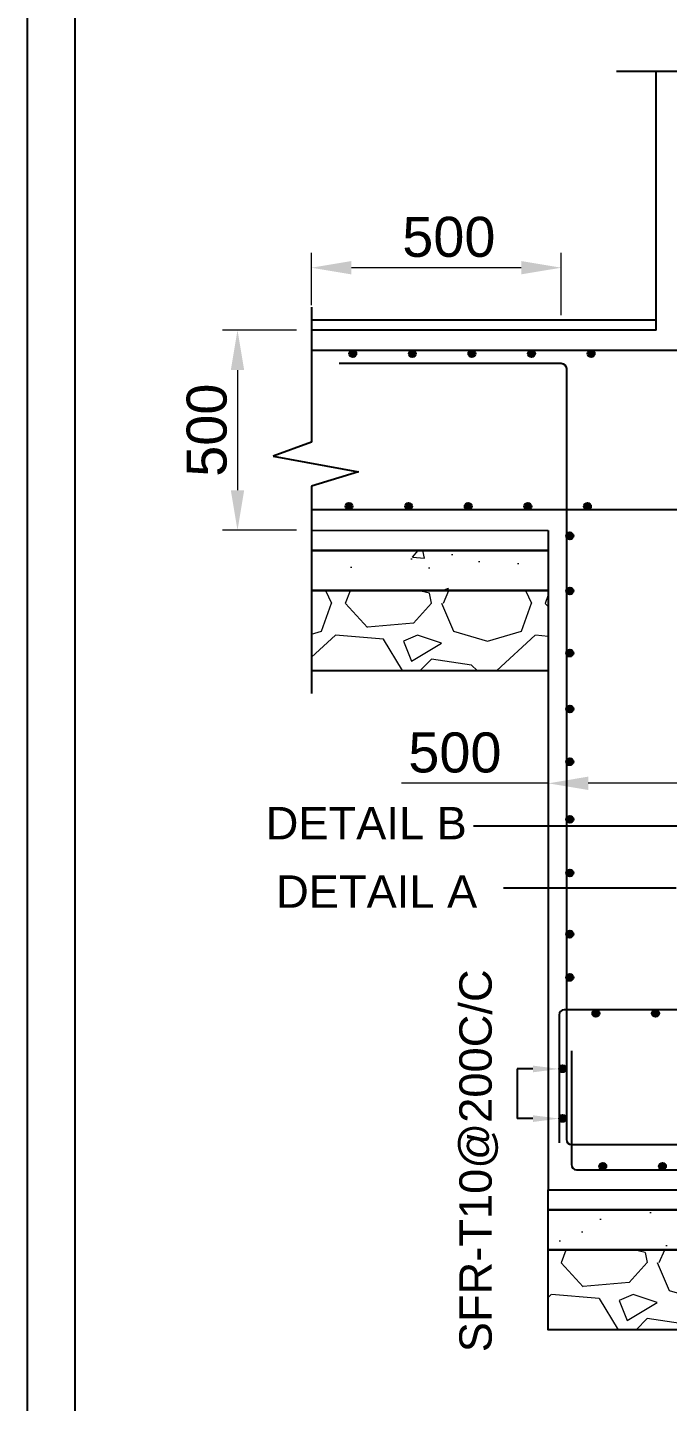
# Model space of a CAD drawing. Header units: millimetres. Extents: x 660818 to 959388, y -495289 to 50450.
# Drawn here: x 737266 to 740468, y -171530 to -164657 of the extents above; entities that cross this region are included whole.
import ezdxf
from ezdxf.enums import TextEntityAlignment as Align

# ---------------------------------------------------------------- set-up
doc = ezdxf.new("R2010")
doc.units = ezdxf.units.MM
doc.header["$LTSCALE"] = 0.01
doc.header["$MEASUREMENT"] = 0
doc.header["$PDMODE"] = 35
for name, color, linetype in [('1', 7, 'Continuous'), ('Concrete Line', 2, 'Continuous'), ('Dimension', 31, 'Continuous'), ('Reinforcement', 130, 'Continuous')]:
    doc.layers.add(name, color=color, linetype=linetype)
doc.layers.add('dim', color=11, linetype='Continuous', lineweight=0)
doc.layers.add('elevation', color=123, linetype='Continuous', lineweight=15)
doc.styles.add('SC-BBS2', font='SansSerif')
doc.styles.add('SC-FTG2', font='SansSerif')
doc.dimstyles.new('SCDim', dxfattribs={"dimtxt": 200, "dimasz": 200, "dimexe": 75, "dimexo": 75, "dimgap": 50, "dimtad": 1, "dimtoh": 1, "dimdec": 0, "dimzin": 0, "dimdsep": 46, "dimtxsty": 'SC-BBS2', "dimcen": 0.09, "dimclrd": 5, "dimclre": 5, "dimclrt": 5, "dimadec": 0, "dimazin": 0, "dimtfac": 1, "dimtdec": 0, "dimtix": 1, "dimtofl": 0, "dimtmove": 0, "dimatfit": 3, "dimfxl": 1, "dimtolj": 1, "dimtzin": 0, "dimlwd": 0, "dimlwe": 0, "dimarcsym": 0})

# ---------------------------------------------------------------- blocks, each defined once
blk = doc.blocks.new('*D1010')
at = {"layer": 'Defpoints', "color": 0, "transparency": 16777216}
for p in [(738686.7, -165858.8), (738686.7, -166120.8), (739936.5, -166170.8)]:
    blk.add_point(p, dxfattribs=at)
at = {"layer": 'Dimension', "color": 5, "lineweight": 0, "transparency": 16777216}
for p, q in [((738686.7, -166045.8), (738686.7, -165783.8)), ((739936.5, -166095.8), (739936.5, -165783.8)), ((739736.5, -165858.8), (738886.7, -165858.8))]:
    blk.add_line(p, q, dxfattribs=at)
at = {"layer": 'Dimension', "color": 5, "transparency": 16777216}
for points in [[(738886.7, -165825.5), (738886.7, -165892.1), (738686.7, -165858.8)], [(739736.5, -165825.5), (739736.5, -165892.1), (739936.5, -165858.8)]]:
    blk.add_solid(points, dxfattribs=at)
at = {"layer": 'Dimension', "color": 5, "lineweight": 25, "transparency": 16777216, "insert": (739374.3, -165705.8), "char_height": 200, "attachment_point": 5, "style": 'SC-BBS2'}
blk.add_mtext('\\A1;500', dxfattribs=at)
blk = doc.blocks.new('*D1020')
at = {"layer": '1', "color": 5, "lineweight": 0, "ltscale": 200, "transparency": 16777216}
for p, q in [((739871.9, -168136.8), (739871.9, -168512.6)), ((740871.9, -168136.8), (740871.9, -168512.6)), ((739871.9, -168437.6), (739137.3, -168437.6)), ((740671.9, -168437.6), (740071.9, -168437.6))]:
    blk.add_line(p, q, dxfattribs=at)
at = {"layer": '1', "color": 5, "ltscale": 200, "transparency": 16777216}
for points in [[(740071.9, -168404.2), (740071.9, -168470.9), (739871.9, -168437.6)], [(740671.9, -168404.2), (740671.9, -168470.9), (740871.9, -168437.6)]]:
    blk.add_solid(points, dxfattribs=at)
at = {"layer": 'Defpoints', "color": 0, "ltscale": 200, "transparency": 16777216}
for p in [(739871.9, -168061.8), (740871.9, -168061.8), (739871.9, -168437.6)]:
    blk.add_point(p, dxfattribs=at)
at = {"layer": '1', "color": 5, "ltscale": 200, "transparency": 16777216, "insert": (739404.6, -168284.6), "char_height": 200, "attachment_point": 5, "style": 'SC-BBS2'}
blk.add_mtext('\\A1;500', dxfattribs=at)
blk = doc.blocks.new('*D1013')
at = {"layer": '1', "color": 5, "lineweight": 0, "ltscale": 200, "transparency": 16777216}
for p, q in [((738611.7, -166170.8), (738242, -166170.8)), ((738317, -166370.8), (738317, -166972.2)), ((738611.7, -167172.2), (738242, -167172.2))]:
    blk.add_line(p, q, dxfattribs=at)
at = {"layer": '1', "color": 5, "ltscale": 200, "transparency": 16777216}
for points in [[(738283.7, -166370.8), (738350.4, -166370.8), (738317, -166170.8)], [(738283.7, -166972.2), (738350.4, -166972.2), (738317, -167172.2)]]:
    blk.add_solid(points, dxfattribs=at)
at = {"layer": 'Defpoints', "color": 0, "ltscale": 200, "transparency": 16777216}
for p in [(738686.7, -166170.8), (738317, -167172.2), (738686.7, -167172.2)]:
    blk.add_point(p, dxfattribs=at)
at = {"layer": '1', "color": 5, "ltscale": 200, "transparency": 16777216, "insert": (738164, -166671.5), "char_height": 200, "attachment_point": 5, "rotation": 90, "style": 'SC-BBS2'}
blk.add_mtext('\\A1;500', dxfattribs=at)

msp = doc.modelspace()

# ---------------------------------------------------------------- hatches: boundary and pattern name
at = {"layer": '1', "ltscale": 200}
h = msp.add_hatch(color=256, dxfattribs=at)
h.dxf.hatch_style = 1
edge = h.paths.add_edge_path()
edge.add_arc((738893.557, -166288.132), 17.69, 180, 540, ccw=False)
h = msp.add_hatch(color=256, dxfattribs=at)
h.dxf.hatch_style = 1
edge = h.paths.add_edge_path()
edge.add_arc((739191.621, -166288.132), 17.69, 180, 540, ccw=False)
h = msp.add_hatch(color=256, dxfattribs=at)
h.dxf.hatch_style = 1
edge = h.paths.add_edge_path()
edge.add_arc((739489.685, -166288.132), 17.69, 180, 540, ccw=False)
h = msp.add_hatch(color=256, dxfattribs=at)
h.dxf.hatch_style = 1
edge = h.paths.add_edge_path()
edge.add_arc((739787.748, -166288.132), 17.69, 180, 540, ccw=False)
h = msp.add_hatch(color=256, dxfattribs=at)
h.dxf.hatch_style = 1
edge = h.paths.add_edge_path()
edge.add_arc((740085.812, -166288.132), 17.69, 180, 540, ccw=False)
h = msp.add_hatch(color=256, dxfattribs=at)
h.dxf.hatch_style = 1
edge = h.paths.add_edge_path()
edge.add_arc((738874.655, -167052.903), 17.69, 180, 540, ccw=False)
h = msp.add_hatch(color=256, dxfattribs=at)
h.dxf.hatch_style = 1
edge = h.paths.add_edge_path()
edge.add_arc((739172.997, -167052.903), 17.69, 180, 540, ccw=False)
h = msp.add_hatch(color=256, dxfattribs=at)
h.dxf.hatch_style = 1
edge = h.paths.add_edge_path()
edge.add_arc((739471.339, -167052.903), 17.69, 180, 540, ccw=False)
h = msp.add_hatch(color=256, dxfattribs=at)
h.dxf.hatch_style = 1
edge = h.paths.add_edge_path()
edge.add_arc((739769.403, -167052.903), 17.69, 180, 540, ccw=False)
h = msp.add_hatch(color=256, dxfattribs=at)
h.dxf.hatch_style = 1
edge = h.paths.add_edge_path()
edge.add_arc((740067.466, -167052.903), 17.69, 180, 540, ccw=False)
h = msp.add_hatch(color=256, dxfattribs=at)
h.dxf.hatch_style = 1
edge = h.paths.add_edge_path()
edge.add_arc((739979.416, -167199.81), 17.69, 180, 540, ccw=False)
h = msp.add_hatch(color=256, dxfattribs=at)
h.dxf.hatch_style = 1
edge = h.paths.add_edge_path()
edge.add_arc((739979.416, -167475.459), 17.69, 180, 540, ccw=False)
h = msp.add_hatch(color=256, dxfattribs=at)
h.dxf.hatch_style = 1
edge = h.paths.add_edge_path()
edge.add_arc((739979.416, -167786.359), 17.69, 180, 540, ccw=False)
h = msp.add_hatch(color=256, dxfattribs=at)
h.dxf.hatch_style = 1
edge = h.paths.add_edge_path()
edge.add_arc((739979.416, -168066.107), 17.69, 180, 540, ccw=False)
h = msp.add_hatch(color=256, dxfattribs=at)
h.dxf.hatch_style = 1
edge = h.paths.add_edge_path()
edge.add_arc((739979.416, -168329.869), 17.69, 180, 540, ccw=False)
h = msp.add_hatch(color=256, dxfattribs=at)
h.dxf.hatch_style = 1
edge = h.paths.add_edge_path()
edge.add_arc((739979.416, -168617.609), 17.69, 180, 540, ccw=False)
h = msp.add_hatch(color=256, dxfattribs=at)
h.dxf.hatch_style = 1
edge = h.paths.add_edge_path()
edge.add_arc((739979.416, -168885.866), 17.69, 180, 540, ccw=False)
h = msp.add_hatch(color=256, dxfattribs=at)
h.dxf.hatch_style = 1
edge = h.paths.add_edge_path()
edge.add_arc((739979.416, -169192.061), 17.69, 180, 540, ccw=False)
h = msp.add_hatch(color=256, dxfattribs=at)
h.dxf.hatch_style = 1
edge = h.paths.add_edge_path()
edge.add_arc((739979.416, -169408.465), 17.69, 180, 540, ccw=False)
h = msp.add_hatch(color=256, dxfattribs=at)
h.dxf.hatch_style = 1
edge = h.paths.add_edge_path()
edge.add_arc((740109.976, -169588.132), 17.69, 0, 360)
h = msp.add_hatch(color=256, dxfattribs=at)
h.dxf.hatch_style = 1
edge = h.paths.add_edge_path()
edge.add_arc((740408.04, -169588.132), 17.69, 0, 360)
h = msp.add_hatch(color=256, dxfattribs=at)
h.dxf.hatch_style = 1
edge = h.paths.add_edge_path()
edge.add_arc((739943.626, -169865.406), 17.69, 0, 360)
h = msp.add_hatch(color=256, dxfattribs=at)
h.dxf.hatch_style = 1
edge = h.paths.add_edge_path()
edge.add_arc((739943.626, -170113.804), 17.69, 0, 360)
h = msp.add_hatch(color=256, dxfattribs=at)
h.dxf.hatch_style = 1
edge = h.paths.add_edge_path()
edge.add_arc((740144.424, -170352.903), 17.69, 0, 360)
h = msp.add_hatch(color=256, dxfattribs=at)
h.dxf.hatch_style = 1
edge = h.paths.add_edge_path()
edge.add_arc((740442.766, -170352.903), 17.69, 0, 360)
at = {"layer": 'elevation', "ltscale": 200, "true_color": 0x9f9f9f}
h = msp.add_hatch(dxfattribs=at)
h.set_pattern_fill('AR-CONC', color=253, scale=100)
h.set_pattern_definition([(50, (-1520439.44, 192456.37), (717.26018, -62.75213), [75, -825]), (355, (-1520439.44, 192456.4), (-138.75133, 752.19213), [60, -660]), (100.451444, (-1520379.7, 192451.14), (578.50885, 689.44), [63.7402, -701.14211]), (46.1842, (-1520439.4, 192656.4), (1067.24133, -165.51928), [112.5, -1237.5]), (96.635635, (-1520350.5, 192642.6), (934.66195, 974.1186), [95.61034, -1051.71376]), (351.184164, (-1520439.4, 192656.4), (934.66195, 974.1186), [90, -990]), (21, (-1520339.44, 192606.37), (596.90705, -402.61889), [75, -825]), (326, (-1520339.44, 192606.4), (243.31533, 725.15005), [60, -660]), (71.451445, (-1520289.7, 192572.8), (840.22238, 322.53115), [63.7402, -701.14211]), (37.5, (-1520439.44, 192456.37), (12.159855, 332.893854), [0, -652, 0, -670, 0, -662.5]), (7.5, (-1520439.44, 192456.37), (263.06954, 394.41171), [0, -382, 0, -637, 0, -252.5]), (327.5, (-1520662.44, 192456.37), (533.822436, -22.554872), [0, -250, 0, -780, 0, -1035]), (317.5, (-1520762.44, 192456.37), (583.18617, 100.10498), [0, -325, 0, -518, 0, -735])])
h.paths.add_polyline_path([(738686.694, -167272.821), (738686.694, -167472.821), (739871.894, -167472.821), (739871.894, -167272.821)])
h = msp.add_hatch(dxfattribs=at)
h.set_pattern_fill('GRAVEL', color=253, scale=1000)
h.set_pattern_definition([(228.0127875, (-1519719.44, 193456.365), (-8000, -9000), [134.536, -13319.08805]), (184.9697407, (-1519809.442, 193356.365), (12000, 1000), [230.868, -22855.92476]), (132.510447, (-1520039.44, 193336.365), (10000, -11000), [162.788, -16116.0326]), (267.273689, (-1520429.442, 193086.365), (1000, 20000), [210.238, -20813.55804]), (292.8336542, (-1520439.442, 192876.365), (-5000, 12000), [206.155, -20409.37313]), (357.273689, (-1520359.442, 192686.365), (-20000, 1000), [210.238, -20813.55804]), (37.6942405, (-1520149.442, 192676.365), (-13000, -10000), [278.029, -27524.84855]), (72.2553284, (-1519929.442, 192846.365), (7000, 22000), [262.488, -25986.3215]), (121.4295656, (-1519849.442, 193096.365), (-8000, 13000), [210.95, -20884.0731]), (175.2363583, (-1519959.44, 193276.365), (11000, -1000), [240.832, -11800.7626]), (222.3974378, (-1520199.442, 193296.365), (-12000, -11000), [311.448, -30833.375]), (138.814075, (-1519439.44, 193076.365), (-7000, 6000), [106.301, -10523.8448]), (171.4692344, (-1519519.44, 193146.365), (13000, -2000), [202.237, -20021.5114]), (225, (-1519719.44, 193176.4), (-1e-13, -1000), [141.421, -1272.79256]), (203.1985905, (-1519789.44, 193296.37), (5000, 2000), [76.158, -7539.6151]), (291.8014095, (-1519859.44, 193266.37), (-1000, 3000), [107.703, -5277.4618]), (30.9637565, (-1519819.44, 193166.37), (3000, 2000), [174.929, -5656.0229]), (161.565051, (-1519669.44, 193256.37), (2000, -1000), [126.491, -3035.78666]), (16.3895403, (-1520439.44, 193266.365), (10000, 3000), [177.2, -17542.84515]), (70.346176, (-1520269.44, 193316.365), (-4000, -11000), [148.661, -14717.40775]), (293.1985905, (-1519669.44, 193456.37), (-2000, 5000), [152.315, -7463.4581]), (343.6104597, (-1519609.44, 193316.365), (-10000, 3000), [177.2, -17542.84515]), (339.443955, (-1520439.44, 192646.37), (-5000, 2000), [170.88, -8373.12375]), (294.7751406, (-1520279.44, 192586.365), (-5000, 11000), [143.178, -14174.64306]), (66.8014095, (-1519659.44, 192456.37), (2000, 5000), [152.315, -7463.4581]), (17.3540246, (-1519599.44, 192596.365), (-13000, -4000), [167.631, -16595.4236]), (69.443955, (-1520149.44, 192456.37), (-2000, -5000), [85.44, -8458.56375]), (101.309932, (-1519719.44, 192456.37), (-1000, 4000), [50.99, -5048.0295]), (165.963757, (-1519729.44, 192506.37), (3000, -1000), [206.155, -3916.95063]), (186.009006, (-1519929.44, 192556.365), (10000, 1000), [191.05, -18913.92317]), (303.690068, (-1519819.44, 193076.37), (-1000, 2000), [144.222, -3461.32928]), (353.1572266, (-1519739.442, 192956.365), (17000, -2000), [251.794, -24927.56262]), (60.945396, (-1519489.44, 192926.37), (-4000, -7000), [102.956, -10192.67414]), (90, (-1519439.4, 193016.4), (-1000, 1000), [60, -940]), (120.256437, (-1519949.44, 192586.365), (4000, -7000), [138.924, -13753.52]), (48.0127875, (-1520019.44, 192706.365), (8000, 9000), [269.072, -13184.55205]), (0, (-1519839.4, 192906.4), (1000, 1000), [260, -740]), (325.3048465, (-1519579.44, 192906.365), (10000, -7000), [158.114, -15653.2743]), (254.054604, (-1519449.44, 192816.37), (-1000, -4000), [145.602, -7134.5079]), (207.6459754, (-1519489.442, 192676.365), (-19000, -10000), [237.065, -23469.4742]), (175.4260787, (-1519699.442, 192566.365), (-13000, 1000), [250.799, -24829.0734])])
h.paths.add_polyline_path([(738686.694, -167472.821), (738686.694, -167872.821), (739871.894, -167872.821), (739871.894, -167472.821)])
h = msp.add_hatch(dxfattribs=at)
h.set_pattern_fill('AR-CONC', color=253, scale=100)
h.set_pattern_definition([(50, (-1525359.44, 189158.66), (717.26018, -62.75213), [75, -825]), (355, (-1525359.44, 189158.66), (-138.75133, 752.19213), [60, -660]), (100.451444, (-1525299.7, 189153.4), (578.50885, 689.44), [63.7402, -701.14211]), (46.1842, (-1525359.4, 189358.7), (1067.24133, -165.51928), [112.5, -1237.5]), (96.635635, (-1525270.5, 189344.9), (934.66195, 974.1186), [95.61034, -1051.71376]), (351.184164, (-1525359.4, 189358.7), (934.66195, 974.1186), [90, -990]), (21, (-1525259.44, 189308.66), (596.90705, -402.61889), [75, -825]), (326, (-1525259.44, 189308.66), (243.31533, 725.15005), [60, -660]), (71.451445, (-1525209.7, 189275.1), (840.22238, 322.53115), [63.7402, -701.14211]), (37.5, (-1525359.44, 189158.66), (12.159855, 332.893854), [0, -652, 0, -670, 0, -662.5]), (7.5, (-1525359.44, 189158.66), (263.06954, 394.41171), [0, -382, 0, -637, 0, -252.5]), (327.5, (-1525582.44, 189158.66), (533.822436, -22.554872), [0, -250, 0, -780, 0, -1035]), (317.5, (-1525682.44, 189158.66), (583.18617, 100.10498), [0, -325, 0, -518, 0, -735])])
h.paths.add_polyline_path([(744871.894, -170770.526), (744871.894, -170570.526), (739871.894, -170570.526), (739871.894, -170770.526)])
h = msp.add_hatch(dxfattribs=at)
h.set_pattern_fill('GRAVEL', color=253, scale=1000)
h.set_pattern_definition([(228.0127875, (-1524639.44, 190158.66), (-8000, -9000), [134.536, -13319.08805]), (184.9697407, (-1524729.442, 190058.66), (12000, 1000), [230.868, -22855.92476]), (132.510447, (-1524959.44, 190038.66), (10000, -11000), [162.788, -16116.0326]), (267.273689, (-1525349.442, 189788.66), (1000, 20000), [210.238, -20813.55804]), (292.8336542, (-1525359.442, 189578.66), (-5000, 12000), [206.155, -20409.37313]), (357.273689, (-1525279.442, 189388.66), (-20000, 1000), [210.238, -20813.55804]), (37.6942405, (-1525069.442, 189378.66), (-13000, -10000), [278.029, -27524.84855]), (72.2553284, (-1524849.442, 189548.66), (7000, 22000), [262.488, -25986.3215]), (121.4295656, (-1524769.442, 189798.66), (-8000, 13000), [210.95, -20884.0731]), (175.2363583, (-1524879.44, 189978.66), (11000, -1000), [240.832, -11800.7626]), (222.3974378, (-1525119.442, 189998.66), (-12000, -11000), [311.448, -30833.375]), (138.814075, (-1524359.44, 189778.66), (-7000, 6000), [106.301, -10523.8448]), (171.4692344, (-1524439.44, 189848.66), (13000, -2000), [202.237, -20021.5114]), (225, (-1524639.44, 189878.66), (-1e-13, -1000), [141.421, -1272.79256]), (203.1985905, (-1524709.44, 189998.66), (5000, 2000), [76.158, -7539.6151]), (291.8014095, (-1524779.44, 189968.66), (-1000, 3000), [107.703, -5277.4618]), (30.9637565, (-1524739.44, 189868.66), (3000, 2000), [174.929, -5656.0229]), (161.565051, (-1524589.44, 189958.66), (2000, -1000), [126.491, -3035.78666]), (16.3895403, (-1525359.44, 189968.66), (10000, 3000), [177.2, -17542.84515]), (70.346176, (-1525189.44, 190018.66), (-4000, -11000), [148.661, -14717.40775]), (293.1985905, (-1524589.44, 190158.66), (-2000, 5000), [152.315, -7463.4581]), (343.6104597, (-1524529.44, 190018.66), (-10000, 3000), [177.2, -17542.84515]), (339.443955, (-1525359.44, 189348.66), (-5000, 2000), [170.88, -8373.12375]), (294.7751406, (-1525199.44, 189288.66), (-5000, 11000), [143.178, -14174.64306]), (66.8014095, (-1524579.44, 189158.66), (2000, 5000), [152.315, -7463.4581]), (17.3540246, (-1524519.44, 189298.66), (-13000, -4000), [167.631, -16595.4236]), (69.443955, (-1525069.44, 189158.66), (-2000, -5000), [85.44, -8458.56375]), (101.309932, (-1524639.44, 189158.66), (-1000, 4000), [50.99, -5048.0295]), (165.963757, (-1524649.44, 189208.66), (3000, -1000), [206.155, -3916.95063]), (186.009006, (-1524849.44, 189258.66), (10000, 1000), [191.05, -18913.92317]), (303.690068, (-1524739.44, 189778.66), (-1000, 2000), [144.222, -3461.32928]), (353.1572266, (-1524659.442, 189658.66), (17000, -2000), [251.794, -24927.56262]), (60.945396, (-1524409.44, 189628.66), (-4000, -7000), [102.956, -10192.67414]), (90, (-1524359.4, 189718.7), (-1000, 1000), [60, -940]), (120.256437, (-1524869.44, 189288.66), (4000, -7000), [138.924, -13753.52]), (48.0127875, (-1524939.44, 189408.66), (8000, 9000), [269.072, -13184.55205]), (0, (-1524759.4, 189608.7), (1000, 1000), [260, -740]), (325.3048465, (-1524499.44, 189608.66), (10000, -7000), [158.114, -15653.2743]), (254.054604, (-1524369.44, 189518.66), (-1000, -4000), [145.602, -7134.5079]), (207.6459754, (-1524409.442, 189378.66), (-19000, -10000), [237.065, -23469.4742]), (175.4260787, (-1524619.442, 189268.66), (-13000, 1000), [250.799, -24829.0734])])
h.paths.add_polyline_path([(744871.894, -171170.526), (744871.894, -170770.526), (739871.894, -170770.526), (739871.894, -171170.526)])

# ---------------------------------------------------------------- linework, layer by layer
for points in [[(737266.426, -155946.619), (753292.919, -155946.619), (753292.919, -175263.112), (737266.426, -175263.112)], [(737504.783, -156184.975), (753054.562, -156184.975), (753054.562, -175024.755), (737504.783, -175024.755)]]:
    msp.add_lwpolyline(points, close=True)
at = {"layer": '1', "ltscale": 200}
for p, q in [((739497.06, -168650.828), (740771.894, -168650.828)), ((739648.401, -168959.987), (740511.894, -168959.987)), ((739795.244, -169866.169), (739716.026, -169866.169)), ((739716.026, -169866.169), (739716.026, -170114.567)), ((739795.244, -170114.567), (739716.026, -170114.567))]:
    msp.add_line(p, q, dxfattribs=at)
for centre in [(738893.557, -166288.132), (739191.621, -166288.132), (739489.685, -166288.132), (739787.748, -166288.132), (740085.812, -166288.132), (738874.655, -167052.903), (739172.997, -167052.903), (739471.339, -167052.903), (739769.403, -167052.903), (740067.466, -167052.903), (739979.416, -167199.81), (739979.416, -167475.459), (739979.416, -167786.359), (739979.416, -168066.107), (739979.416, -168329.869), (739979.416, -168617.609), (739979.416, -168885.866), (739979.416, -169192.061), (739979.416, -169408.465), (740109.976, -169588.132), (740408.04, -169588.132), (739943.626, -169865.406), (739943.626, -170113.804), (740144.424, -170352.903), (740442.766, -170352.903)]:
    msp.add_circle(centre, 17.69, dxfattribs=at)
at = {"layer": 'Concrete Line'}
for p, q in [((740411.894, -166170.763), (740411.894, -164875.115)), ((740411.894, -166170.763), (738686.694, -166170.763)), ((738686.694, -167172.211), (739871.894, -167173.076)), ((739871.894, -167173.076), (739871.894, -170470.526))]:
    msp.add_line(p, q, dxfattribs=at)
for points in [[(740213.665, -164875.115), (740564.593, -164875.115), (740628.965, -164693.356), (740628.965, -165035.774), (740690.697, -164875.115), (741064.107, -164875.115)], [(739871.894, -169470.526), (739871.894, -170470.526), (744871.894, -170470.526)]]:
    msp.add_lwpolyline(points, dxfattribs=at)
at = {"layer": 'dim', "color": 0, "lineweight": 25}
for points in [[(739795.244, -169849.502), (739927.734, -169866.169), (739795.244, -169882.836)], [(739795.244, -170097.9), (739927.734, -170114.567), (739795.244, -170131.233)]]:
    msp.add_solid(points, dxfattribs=at)
at = {"layer": 'Dimension', "color": 8, "lineweight": 25}
for p, q in [((738686.694, -166056.519), (738686.694, -166731.066)), ((740411.894, -166120.763), (738686.694, -166120.763)), ((738686.694, -166120.763), (738686.694, -166170.763)), ((738686.694, -166731.066), (738495.203, -166801.762)), ((738495.203, -166801.762), (738921.868, -166879.085)), ((738921.868, -166879.085), (738686.694, -166951.99)), ((738686.694, -166951.99), (738687.29, -167987.628)), ((738686.694, -167172.211), (738686.694, -167872.821)), ((738686.694, -167272.821), (739871.894, -167272.821)), ((739871.894, -169420.526), (739871.894, -169470.526)), ((739871.894, -170570.526), (739871.894, -170470.526)), ((744871.894, -170570.526), (739871.894, -170570.526))]:
    msp.add_line(p, q, dxfattribs=at)
for points in [[(739871.894, -167272.821), (738686.694, -167272.821)], [(738686.694, -167472.821), (739871.894, -167472.821)], [(739871.894, -167472.821), (738686.694, -167472.821)], [(738686.694, -167872.821), (739871.894, -167872.821)], [(744871.894, -170770.526), (739871.894, -170770.526), (739871.894, -170570.526), (744871.894, -170570.526)], [(744871.894, -171170.526), (739871.894, -171170.526), (739871.894, -170770.526), (744871.894, -170770.526)]]:
    msp.add_lwpolyline(points, dxfattribs=at)
at = {"layer": 'Reinforcement'}
for p, q in [((738686.694, -166270.526), (740792.217, -166270.526)), ((740698.665, -167070.526), (738686.762, -167070.526)), ((739925.945, -169596.151), (739925.945, -170234.891)), ((744803.768, -169570.526), (739951.57, -169570.526))]:
    msp.add_line(p, q, dxfattribs=at)
for points in [[(738825.79, -166336.949), (739936.472, -166336.949, -0.41421356), (739962.097, -166362.574), (739962.097, -170218.488, 0.41421356), (739987.722, -170244.113), (741573.983, -170244.113)], [(739987.079, -169775.358), (739987.079, -170344.901, 0.41421356), (740012.704, -170370.526), (744798.259, -170370.526, 0.41421356), (744823.884, -170344.901), (744823.884, -169973.876)]]:
    msp.add_lwpolyline(points, format="xyb", dxfattribs=at)
msp.add_arc((739951.57, -169596.151), 25.625, 90, 180, dxfattribs=at)

# ---------------------------------------------------------------- texts
at = {"layer": 'dim', "color": 0, "lineweight": 25, "style": 'SC-FTG2'}
for s, p in [('DETAIL B', (738458.143, -168717.849)), ('DETAIL A', (738510.251, -169059.97))]:
    msp.add_text(s, height=162, dxfattribs=at).set_placement(p)
msp.add_text('SFR-T10@200C/C', height=162, rotation=90, dxfattribs=at).set_placement((739507.745, -171283.153), align=Align.MIDDLE_LEFT)

# ---------------------------------------------------------------- dimensions: what is measured, and where the dimension line sits
at = {"layer": '1', "ltscale": 200}
dim = msp.add_linear_dim(base=(738317.018, -167172.211), p1=(738686.694, -166170.763), p2=(738686.694, -167172.211), angle=90, text='500', dimstyle='SCDim', dxfattribs=at)
dim.commit()
dim.dimension.update_dxf_attribs({"geometry": '*D1013', "text_midpoint": (738164, -166671.487)})
dim = msp.add_linear_dim(base=(739871.894, -168437.574), p1=(740871.894, -168061.764), p2=(739871.894, -168061.764), angle=180, text='500', dimstyle='SCDim', dxfattribs=at)
dim.commit()
dim.dimension.update_dxf_attribs({"geometry": '*D1020', "text_midpoint": (739404.61, -168437.574), "dimtype": 160})
at = {"layer": 'Dimension', "color": 8, "lineweight": 25}
dim = msp.add_linear_dim(base=(738686.694, -165858.799), p1=(739936.472, -166170.763), p2=(738686.694, -166120.763), angle=180, text='500', dimstyle='SCDim', dxfattribs=at)
dim.commit()
dim.dimension.update_dxf_attribs({"geometry": '*D1010', "text_midpoint": (739374.323, -165858.799), "dimtype": 160})

doc.saveas('drawing.dxf')
